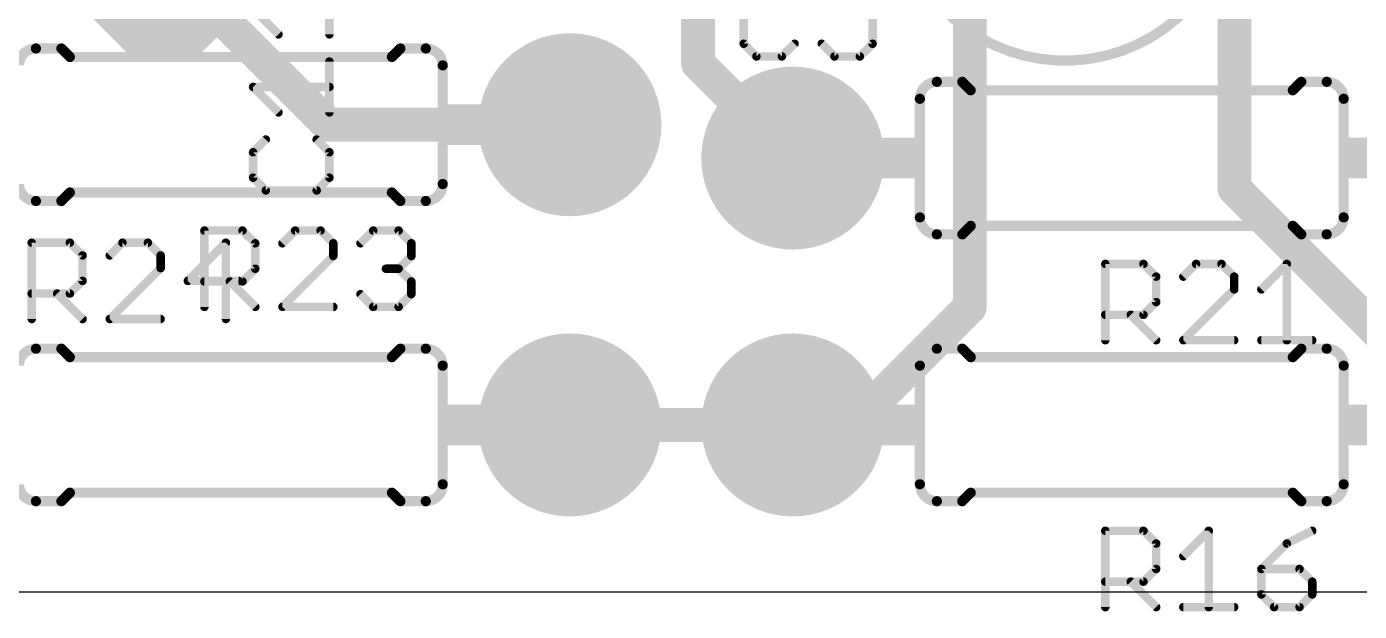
# Model space of a CAD drawing. Extents: x 0 to 70, y -10.8 to 60.8.
# Drawn here: x 34.94 to 54.91, y -0.29 to 8.47 of the extents above; entities that cross this region are included whole.
import ezdxf

# ---------------------------------------------------------------- set-up
doc = ezdxf.new("R2010")
doc.units = 0
for name, color, linetype in [('16', 175, 'CONTINUOUS'), ('17', 82, 'CONTINUOUS'), ('20', 7, 'CONTINUOUS'), ('21', 253, 'CONTINUOUS'), ('25', 253, 'CONTINUOUS'), ('29', 253, 'CONTINUOUS'), ('30', 253, 'CONTINUOUS')]:
    doc.layers.add(name, color=color, linetype=linetype)

# ---------------------------------------------------------------- blocks, each defined once
blk = doc.blocks.new('OCTAGONP')
at = {"const_width": 0.5}
blk.add_lwpolyline([(-0.25, -0.1036), (-0.25, 0.1036), (-0.1036, 0.25), (0.1036, 0.25), (0.25, 0.1036), (0.25, -0.1036), (0.1036, -0.25), (-0.1036, -0.25), (-0.25, -0.1036), (-0.25, 0.1036)], dxfattribs=at)
blk = doc.blocks.new('RECT')
blk.add_solid([(-0.5, -0.5), (0.5, -0.5), (-0.5, 0.5), (0.5, 0.5)])
blk = doc.blocks.new('ROUNDP')
at = {"const_width": 0.5}
blk.add_lwpolyline([(0, -0.25, 1), (0, 0.25, 1), (0, -0.25)], format="xyb", dxfattribs=at)

msp = doc.modelspace()

# ---------------------------------------------------------------- linework, layer by layer
at = {"layer": '16', "const_width": 0.508}
for points in [[(45, 7.92), (45, 16.46)], [(53.04, 6.04), (53.04, 10.5)], [(37, 9.46), (39.46, 7)], [(49.0728, 9.3872), (49.0728, 4.2672)], [(46.42, 6.5), (45, 7.92)], [(39.46, 7), (43.08, 7)], [(56.58, 2.5), (53.04, 6.04)], [(49.0728, 4.2672), (47.3056, 2.5)], [(46.42, 2.5), (43.08, 2.5)], [(47.3056, 2.5), (46.42, 2.5)]]:
    msp.add_lwpolyline(points, dxfattribs=at)
at = {"layer": '16', "const_width": 0.254}
for points in [[(45.0898, 8.0098, 1), (44.9102, 7.8302)], [(44.873, 7.92, 1), (45.127, 7.92)], [(39.46, 7.127, 1), (39.46, 6.873)], [(39.3702, 6.9102, 1), (39.5498, 7.0898)], [(43.08, 6.873, 1), (43.08, 7.127)], [(46.3302, 6.4102, 1), (46.5098, 6.5898)], [(53.1298, 6.1298, 1), (52.9502, 5.9502)], [(52.913, 6.04, 1), (53.167, 6.04)], [(48.9458, 4.2672, 1), (49.1998, 4.2672)], [(49.1626, 4.1774, 1), (48.983, 4.357)], [(43.08, 2.627, 1), (43.08, 2.373)], [(46.42, 2.627, 1), (46.42, 2.373)], [(46.42, 2.373, 1), (46.42, 2.627)], [(47.2158, 2.5898, 1), (47.3954, 2.4102)], [(47.3056, 2.373, 1), (47.3056, 2.627)]]:
    msp.add_lwpolyline(points, format="xyb", dxfattribs=at)
at = {"layer": '20'}
msp.add_line((0, 0), (70, 0), dxfattribs=at)
at = {"layer": '21'}
for points, const_width in [([(48.3443, 9.1568, 0.5551), (52.6557, 9.1568)], 0.1524), ([(35.079, 8.143, 0.4142), (34.825, 7.889)], 0.1524), ([(35.079, 8.1811, 1), (35.079, 8.1049)], 0.0762), ([(35.079, 8.1049, 1), (35.079, 8.1811)], 0.0762), ([(35.4869, 8.1699, 1), (35.4331, 8.1161)], 0.0762), ([(35.46, 8.1049, 1), (35.46, 8.1811)], 0.0762), ([(40.54, 8.1811, 1), (40.54, 8.1049)], 0.0762), ([(40.5669, 8.1161, 1), (40.5131, 8.1699)], 0.0762), ([(41.175, 7.889, 0.4142), (40.921, 8.143)], 0.1524), ([(40.921, 8.1811, 1), (40.921, 8.1049)], 0.0762), ([(40.921, 8.1049, 1), (40.921, 8.1811)], 0.0762), ([(35.587, 8.0541, 1), (35.587, 7.9779)], 0.0762), ([(35.5601, 7.9891, 1), (35.6139, 8.0429)], 0.0762), ([(40.3861, 8.0429, 1), (40.4399, 7.9891)], 0.0762), ([(40.413, 7.9779, 1), (40.413, 8.0541)], 0.0762), ([(41.2131, 7.889, 1), (41.1369, 7.889)], 0.0762), ([(41.1369, 7.889, 1), (41.2131, 7.889)], 0.0762), ([(48.579, 7.643, 0.4142), (48.325, 7.389)], 0.1524), ([(48.579, 7.6811, 1), (48.579, 7.6049)], 0.0762), ([(48.579, 7.6049, 1), (48.579, 7.6811)], 0.0762), ([(48.9869, 7.6699, 1), (48.9331, 7.6161)], 0.0762), ([(48.96, 7.6049, 1), (48.96, 7.6811)], 0.0762), ([(49.087, 7.5541, 1), (49.087, 7.4779)], 0.0762), ([(53.913, 7.4779, 1), (53.913, 7.5541)], 0.0762), ([(54.04, 7.6811, 1), (54.04, 7.6049)], 0.0762), ([(54.0669, 7.6161, 1), (54.0131, 7.6699)], 0.0762), ([(54.675, 7.389, 0.4142), (54.421, 7.643)], 0.1524), ([(54.421, 7.6811, 1), (54.421, 7.6049)], 0.0762), ([(54.421, 7.6049, 1), (54.421, 7.6811)], 0.0762), ([(48.3631, 7.389, 1), (48.2869, 7.389)], 0.0762), ([(48.2869, 7.389, 1), (48.3631, 7.389)], 0.0762), ([(49.0601, 7.4891, 1), (49.1139, 7.5429)], 0.0762), ([(53.8861, 7.5429, 1), (53.9399, 7.4891)], 0.0762), ([(54.7131, 7.389, 1), (54.6369, 7.389)], 0.0762), ([(54.6369, 7.389, 1), (54.7131, 7.389)], 0.0762), ([(34.825, 6.111, 0.4142), (35.079, 5.857)], 0.1524), ([(35.587, 6.0221, 1), (35.587, 5.9459)], 0.0762), ([(35.6139, 5.9571, 1), (35.5601, 6.0109)], 0.0762), ([(40.4399, 6.0109, 1), (40.3861, 5.9571)], 0.0762), ([(40.413, 5.9459, 1), (40.413, 6.0221)], 0.0762), ([(40.921, 5.857, 0.4142), (41.175, 6.111)], 0.1524), ([(41.2131, 6.111, 1), (41.1369, 6.111)], 0.0762), ([(41.1369, 6.111, 1), (41.2131, 6.111)], 0.0762), ([(35.079, 5.8951, 1), (35.079, 5.8189)], 0.0762), ([(35.079, 5.8189, 1), (35.079, 5.8951)], 0.0762), ([(35.4331, 5.8839, 1), (35.4869, 5.8301)], 0.0762), ([(35.46, 5.8189, 1), (35.46, 5.8951)], 0.0762), ([(40.54, 5.8951, 1), (40.54, 5.8189)], 0.0762), ([(40.5131, 5.8301, 1), (40.5669, 5.8839)], 0.0762), ([(40.921, 5.8951, 1), (40.921, 5.8189)], 0.0762), ([(40.921, 5.8189, 1), (40.921, 5.8951)], 0.0762), ([(48.325, 5.611, 0.4142), (48.579, 5.357)], 0.1524), ([(48.3631, 5.611, 1), (48.2869, 5.611)], 0.0762), ([(48.2869, 5.611, 1), (48.3631, 5.611)], 0.0762), ([(54.421, 5.357, 0.4142), (54.675, 5.611)], 0.1524), ([(54.7131, 5.611, 1), (54.6369, 5.611)], 0.0762), ([(54.6369, 5.611, 1), (54.7131, 5.611)], 0.0762), ([(48.579, 5.3951, 1), (48.579, 5.3189)], 0.0762), ([(48.579, 5.3189, 1), (48.579, 5.3951)], 0.0762), ([(48.9331, 5.3839, 1), (48.9869, 5.3301)], 0.0762), ([(48.96, 5.3189, 1), (48.96, 5.3951)], 0.0762), ([(49.087, 5.5221, 1), (49.087, 5.4459)], 0.0762), ([(49.1139, 5.4571, 1), (49.0601, 5.5109)], 0.0762), ([(53.9399, 5.5109, 1), (53.8861, 5.4571)], 0.0762), ([(53.913, 5.4459, 1), (53.913, 5.5221)], 0.0762), ([(54.04, 5.3951, 1), (54.04, 5.3189)], 0.0762), ([(54.0131, 5.3301, 1), (54.0669, 5.3839)], 0.0762), ([(54.421, 5.3951, 1), (54.421, 5.3189)], 0.0762), ([(54.421, 5.3189, 1), (54.421, 5.3951)], 0.0762), ([(35.079, 3.643, 0.4142), (34.825, 3.389)], 0.1524), ([(35.079, 3.6811, 1), (35.079, 3.6049)], 0.0762), ([(35.079, 3.6049, 1), (35.079, 3.6811)], 0.0762), ([(35.4869, 3.6699, 1), (35.4331, 3.6161)], 0.0762), ([(35.46, 3.6049, 1), (35.46, 3.6811)], 0.0762), ([(40.54, 3.6811, 1), (40.54, 3.6049)], 0.0762), ([(40.5669, 3.6161, 1), (40.5131, 3.6699)], 0.0762), ([(41.175, 3.389, 0.4142), (40.921, 3.643)], 0.1524), ([(40.921, 3.6811, 1), (40.921, 3.6049)], 0.0762), ([(40.921, 3.6049, 1), (40.921, 3.6811)], 0.0762), ([(48.579, 3.643, 0.4142), (48.325, 3.389)], 0.1524), ([(48.579, 3.6811, 1), (48.579, 3.6049)], 0.0762), ([(48.579, 3.6049, 1), (48.579, 3.6811)], 0.0762), ([(48.9869, 3.6699, 1), (48.9331, 3.6161)], 0.0762), ([(48.96, 3.6049, 1), (48.96, 3.6811)], 0.0762), ([(54.04, 3.6811, 1), (54.04, 3.6049)], 0.0762), ([(54.0669, 3.6161, 1), (54.0131, 3.6699)], 0.0762), ([(54.675, 3.389, 0.4142), (54.421, 3.643)], 0.1524), ([(54.421, 3.6811, 1), (54.421, 3.6049)], 0.0762), ([(54.421, 3.6049, 1), (54.421, 3.6811)], 0.0762), ([(35.587, 3.5541, 1), (35.587, 3.4779)], 0.0762), ([(35.5601, 3.4891, 1), (35.6139, 3.5429)], 0.0762), ([(40.3861, 3.5429, 1), (40.4399, 3.4891)], 0.0762), ([(40.413, 3.4779, 1), (40.413, 3.5541)], 0.0762), ([(41.2131, 3.389, 1), (41.1369, 3.389)], 0.0762), ([(41.1369, 3.389, 1), (41.2131, 3.389)], 0.0762), ([(48.3631, 3.389, 1), (48.2869, 3.389)], 0.0762), ([(48.2869, 3.389, 1), (48.3631, 3.389)], 0.0762), ([(49.087, 3.5541, 1), (49.087, 3.4779)], 0.0762), ([(49.0601, 3.4891, 1), (49.1139, 3.5429)], 0.0762), ([(53.8861, 3.5429, 1), (53.9399, 3.4891)], 0.0762), ([(53.913, 3.4779, 1), (53.913, 3.5541)], 0.0762), ([(54.7131, 3.389, 1), (54.6369, 3.389)], 0.0762), ([(54.6369, 3.389, 1), (54.7131, 3.389)], 0.0762), ([(34.825, 1.611, 0.4142), (35.079, 1.357)], 0.1524), ([(40.921, 1.357, 0.4142), (41.175, 1.611)], 0.1524), ([(41.2131, 1.611, 1), (41.1369, 1.611)], 0.0762), ([(41.1369, 1.611, 1), (41.2131, 1.611)], 0.0762), ([(48.325, 1.611, 0.4142), (48.579, 1.357)], 0.1524), ([(48.3631, 1.611, 1), (48.2869, 1.611)], 0.0762), ([(48.2869, 1.611, 1), (48.3631, 1.611)], 0.0762), ([(54.421, 1.357, 0.4142), (54.675, 1.611)], 0.1524), ([(54.7131, 1.611, 1), (54.6369, 1.611)], 0.0762), ([(54.6369, 1.611, 1), (54.7131, 1.611)], 0.0762), ([(35.079, 1.3951, 1), (35.079, 1.3189)], 0.0762), ([(35.079, 1.3189, 1), (35.079, 1.3951)], 0.0762), ([(35.4331, 1.3839, 1), (35.4869, 1.3301)], 0.0762), ([(35.46, 1.3189, 1), (35.46, 1.3951)], 0.0762), ([(35.587, 1.5221, 1), (35.587, 1.4459)], 0.0762), ([(35.6139, 1.4571, 1), (35.5601, 1.5109)], 0.0762), ([(40.4399, 1.5109, 1), (40.3861, 1.4571)], 0.0762), ([(40.413, 1.4459, 1), (40.413, 1.5221)], 0.0762), ([(40.54, 1.3951, 1), (40.54, 1.3189)], 0.0762), ([(40.5131, 1.3301, 1), (40.5669, 1.3839)], 0.0762), ([(40.921, 1.3951, 1), (40.921, 1.3189)], 0.0762), ([(40.921, 1.3189, 1), (40.921, 1.3951)], 0.0762), ([(48.579, 1.3951, 1), (48.579, 1.3189)], 0.0762), ([(48.579, 1.3189, 1), (48.579, 1.3951)], 0.0762), ([(48.9331, 1.3839, 1), (48.9869, 1.3301)], 0.0762), ([(48.96, 1.3189, 1), (48.96, 1.3951)], 0.0762), ([(49.087, 1.5221, 1), (49.087, 1.4459)], 0.0762), ([(49.1139, 1.4571, 1), (49.0601, 1.5109)], 0.0762), ([(53.9399, 1.5109, 1), (53.8861, 1.4571)], 0.0762), ([(53.913, 1.4459, 1), (53.913, 1.5221)], 0.0762), ([(54.04, 1.3951, 1), (54.04, 1.3189)], 0.0762), ([(54.0131, 1.3301, 1), (54.0669, 1.3839)], 0.0762), ([(54.421, 1.3951, 1), (54.421, 1.3189)], 0.0762), ([(54.421, 1.3189, 1), (54.421, 1.3951)], 0.0762)]:
    msp.add_lwpolyline(points, format="xyb", dxfattribs=dict(at, const_width=const_width))
at = {"layer": '21', "const_width": 0.1524}
for points in [[(35.079, 8.143), (35.46, 8.143)], [(35.587, 8.016), (35.46, 8.143)], [(40.413, 8.016), (40.54, 8.143)], [(40.921, 8.143), (40.54, 8.143)], [(35.587, 8.016), (40.413, 8.016)], [(41.175, 7.889), (41.175, 6.111)], [(48.579, 7.643), (48.96, 7.643)], [(49.087, 7.516), (48.96, 7.643)], [(49.087, 7.516), (53.913, 7.516)], [(53.913, 7.516), (54.04, 7.643)], [(54.421, 7.643), (54.04, 7.643)], [(48.325, 7.389), (48.325, 5.611)], [(54.675, 7.389), (54.675, 5.611)], [(35.587, 5.984), (35.46, 5.857)], [(35.587, 5.984), (40.413, 5.984)], [(40.413, 5.984), (40.54, 5.857)], [(35.079, 5.857), (35.46, 5.857)], [(40.921, 5.857), (40.54, 5.857)], [(48.579, 5.357), (48.96, 5.357)], [(49.087, 5.484), (48.96, 5.357)], [(49.087, 5.484), (53.913, 5.484)], [(53.913, 5.484), (54.04, 5.357)], [(54.421, 5.357), (54.04, 5.357)], [(35.079, 3.643), (35.46, 3.643)], [(35.587, 3.516), (35.46, 3.643)], [(40.413, 3.516), (40.54, 3.643)], [(40.921, 3.643), (40.54, 3.643)], [(48.579, 3.643), (48.96, 3.643)], [(49.087, 3.516), (48.96, 3.643)], [(53.913, 3.516), (54.04, 3.643)], [(54.421, 3.643), (54.04, 3.643)], [(40.413, 3.516), (35.587, 3.516)], [(41.175, 1.611), (41.175, 3.389)], [(48.325, 3.389), (48.325, 1.611)], [(49.087, 3.516), (53.913, 3.516)], [(54.675, 3.389), (54.675, 1.611)], [(35.079, 1.357), (35.46, 1.357)], [(35.587, 1.484), (35.46, 1.357)], [(40.413, 1.484), (35.587, 1.484)], [(40.413, 1.484), (40.54, 1.357)], [(40.921, 1.357), (40.54, 1.357)], [(48.579, 1.357), (48.96, 1.357)], [(49.087, 1.484), (48.96, 1.357)], [(49.087, 1.484), (53.913, 1.484)], [(53.913, 1.484), (54.04, 1.357)], [(54.421, 1.357), (54.04, 1.357)]]:
    msp.add_lwpolyline(points, dxfattribs=at)
at = {"layer": '25', "const_width": 0.127}
for points in [[(39.4765, 8.354), (39.4765, 9.1166)], [(45.6848, 8.9768), (45.6848, 8.2141)], [(47.6167, 8.2141), (47.6167, 8.9768)], [(38.7139, 8.354), (38.3326, 8.7353)], [(45.6848, 8.2141), (45.8754, 8.0235)], [(46.2567, 8.0235), (46.4474, 8.2141)], [(46.8541, 8.2141), (47.0447, 8.0235)], [(47.426, 8.0235), (47.6167, 8.2141)], [(39.4765, 7.1847), (39.4765, 7.9473)], [(45.8754, 8.0235), (46.2567, 8.0235)], [(47.0447, 8.0235), (47.426, 8.0235)], [(38.7139, 7.1847), (38.3326, 7.566)], [(38.3326, 7.566), (39.4765, 7.566)], [(38.5232, 6.778), (38.3326, 6.5873)], [(39.4765, 6.5873), (39.2859, 6.778)], [(38.3326, 6.5873), (38.3326, 6.206)], [(39.4765, 6.206), (39.4765, 6.5873)], [(38.3326, 6.206), (38.5232, 6.0154)], [(39.2859, 6.0154), (39.4765, 6.206)], [(38.5232, 6.0154), (39.2859, 6.0154)], [(37.6034, 4.2695), (37.6034, 5.4134)], [(37.6034, 5.4134), (38.1753, 5.4134)], [(38.1753, 5.4134), (38.366, 5.2228)], [(38.9633, 5.4134), (38.7727, 5.2228)], [(39.3446, 5.4134), (38.9633, 5.4134)], [(39.5353, 5.2228), (39.3446, 5.4134)], [(39.942, 5.2228), (40.1326, 5.4134)], [(40.1326, 5.4134), (40.5139, 5.4134)], [(40.5139, 5.4134), (40.7046, 5.2228)], [(35.0155, 4.0875), (35.0155, 5.2314)], [(35.0155, 5.2314), (35.5874, 5.2314)], [(35.5874, 5.2314), (35.7781, 5.0408)], [(36.3754, 5.2314), (36.1848, 5.0408)], [(36.7567, 5.2314), (36.3754, 5.2314)], [(36.9474, 5.0408), (36.7567, 5.2314)], [(37.926, 5.2314), (37.3541, 4.6594)], [(37.926, 4.0875), (37.926, 5.2314)], [(38.366, 5.2228), (38.366, 4.8414)], [(39.5353, 5.0321), (39.5353, 5.2228)], [(40.7046, 5.2228), (40.7046, 5.0321)], [(35.7781, 5.0408), (35.7781, 4.6594)], [(36.9474, 4.8501), (36.9474, 5.0408)], [(38.7727, 4.2695), (39.5353, 5.0321)], [(40.7046, 5.0321), (40.5139, 4.8414)], [(36.1848, 4.0875), (36.9474, 4.8501)], [(38.366, 4.8414), (38.1753, 4.6508)], [(40.5139, 4.8414), (40.3233, 4.8414)], [(40.5139, 4.8414), (40.7046, 4.6508)], [(51.1034, 3.7695), (51.1034, 4.9134)], [(51.1034, 4.9134), (51.6753, 4.9134)], [(51.6753, 4.9134), (51.866, 4.7228)], [(52.4633, 4.9134), (52.2727, 4.7228)], [(52.8446, 4.9134), (52.4633, 4.9134)], [(53.0353, 4.7228), (52.8446, 4.9134)], [(53.442, 4.5321), (53.8233, 4.9134)], [(53.8233, 4.9134), (53.8233, 3.7695)], [(35.7781, 4.6594), (35.5874, 4.4688)], [(37.3541, 4.6594), (38.1167, 4.6594)], [(38.1753, 4.6508), (37.6034, 4.6508)], [(37.9847, 4.6508), (38.366, 4.2695)], [(40.7046, 4.6508), (40.7046, 4.4601)], [(51.866, 4.7228), (51.866, 4.3414)], [(52.2727, 3.7695), (53.0353, 4.5321)], [(53.0353, 4.5321), (53.0353, 4.7228)], [(35.5874, 4.4688), (35.0155, 4.4688)], [(35.3968, 4.4688), (35.7781, 4.0875)], [(40.1326, 4.2695), (39.942, 4.4601)], [(40.7046, 4.4601), (40.5139, 4.2695)], [(51.866, 4.3414), (51.6753, 4.1508)], [(39.5353, 4.2695), (38.7727, 4.2695)], [(40.5139, 4.2695), (40.1326, 4.2695)], [(51.6753, 4.1508), (51.1034, 4.1508)], [(51.4847, 4.1508), (51.866, 3.7695)], [(36.9474, 4.0875), (36.1848, 4.0875)], [(53.0353, 3.7695), (52.2727, 3.7695)], [(53.442, 3.7695), (54.2046, 3.7695)], [(51.1034, -0.2305), (51.1034, 0.9134)], [(51.1034, 0.9134), (51.6753, 0.9134)], [(51.6753, 0.9134), (51.866, 0.7228)], [(52.2727, 0.5321), (52.654, 0.9134)], [(52.654, 0.9134), (52.654, -0.2305)], [(54.2046, 0.9134), (53.8233, 0.7228)], [(51.866, 0.7228), (51.866, 0.3414)], [(53.8233, 0.7228), (53.442, 0.3414)], [(51.866, 0.3414), (51.6753, 0.1508)], [(53.442, 0.3414), (53.442, -0.0399)], [(54.0139, 0.3414), (53.442, 0.3414)], [(54.2046, 0.1508), (54.0139, 0.3414)], [(51.6753, 0.1508), (51.1034, 0.1508)], [(51.4847, 0.1508), (51.866, -0.2305)], [(54.2046, -0.0399), (54.2046, 0.1508)], [(53.442, -0.0399), (53.6326, -0.2305)], [(54.0139, -0.2305), (54.2046, -0.0399)], [(52.2727, -0.2305), (53.0353, -0.2305)], [(53.6326, -0.2305), (54.0139, -0.2305)]]:
    msp.add_lwpolyline(points, dxfattribs=at)
at = {"layer": '25', "const_width": 0.0635}
for points in [[(38.6914, 8.3315, 1), (38.7364, 8.3765)], [(39.4447, 8.354, 1), (39.5083, 8.354)], [(45.7073, 8.2366, 1), (45.6623, 8.1916)], [(45.6531, 8.2141, 1), (45.7166, 8.2141)], [(46.4698, 8.1916, 1), (46.425, 8.2366)], [(46.8766, 8.2366, 1), (46.8316, 8.1916)], [(47.5849, 8.2141, 1), (47.6485, 8.2141)], [(47.6391, 8.1916, 1), (47.5943, 8.2366)], [(39.5083, 7.9473, 1), (39.4447, 7.9473)], [(45.8754, 8.0553, 1), (45.8754, 7.9918)], [(45.8529, 8.001, 1), (45.8979, 8.046)], [(46.2343, 8.046, 1), (46.2791, 8.001)], [(46.2567, 7.9918, 1), (46.2567, 8.0553)], [(47.0447, 8.0553, 1), (47.0447, 7.9918)], [(47.0222, 8.001, 1), (47.0672, 8.046)], [(47.4036, 8.046, 1), (47.4484, 8.001)], [(47.426, 7.9918, 1), (47.426, 8.0553)], [(38.3551, 7.5885, 1), (38.3101, 7.5435)], [(38.3326, 7.5978, 1), (38.3326, 7.5343)], [(39.4765, 7.5343, 1), (39.4765, 7.5978)], [(38.6914, 7.1622, 1), (38.7364, 7.2072)], [(39.4447, 7.1847, 1), (39.5083, 7.1847)], [(38.5457, 6.7556, 1), (38.5007, 6.8004)], [(39.3084, 6.8004, 1), (39.2634, 6.7556)], [(38.3644, 6.5873, 1), (38.3008, 6.5873)], [(38.3101, 6.6097, 1), (38.3551, 6.5649)], [(39.5083, 6.5873, 1), (39.4447, 6.5873)], [(39.454, 6.5649, 1), (39.499, 6.6097)], [(38.3551, 6.2285, 1), (38.3101, 6.1835)], [(38.3008, 6.206, 1), (38.3644, 6.206)], [(39.4447, 6.206, 1), (39.5083, 6.206)], [(39.499, 6.1835, 1), (39.454, 6.2285)], [(38.5232, 6.0472, 1), (38.5232, 5.9837)], [(38.5007, 5.9929, 1), (38.5457, 6.0379)], [(39.2634, 6.0379, 1), (39.3084, 5.9929)], [(39.2859, 5.9837, 1), (39.2859, 6.0472)], [(37.6352, 5.4134, 1), (37.5716, 5.4134)], [(37.6034, 5.4451, 1), (37.6034, 5.3817)], [(38.1977, 5.4359, 1), (38.1529, 5.3909)], [(38.1753, 5.3817, 1), (38.1753, 5.4451)], [(38.9633, 5.4451, 1), (38.9633, 5.3817)], [(38.9858, 5.3909, 1), (38.9408, 5.4359)], [(39.367, 5.4359, 1), (39.3222, 5.3909)], [(39.3446, 5.3817, 1), (39.3446, 5.4451)], [(40.1326, 5.4451, 1), (40.1326, 5.3817)], [(40.1551, 5.3909, 1), (40.1101, 5.4359)], [(40.5363, 5.4359, 1), (40.4915, 5.3909)], [(40.5139, 5.3817, 1), (40.5139, 5.4451)], [(35.0473, 5.2314, 1), (34.9838, 5.2314)], [(35.0155, 5.2631, 1), (35.0155, 5.1997)], [(35.6098, 5.2539, 1), (35.565, 5.2089)], [(35.5874, 5.1997, 1), (35.5874, 5.2631)], [(36.3754, 5.2631, 1), (36.3754, 5.1997)], [(36.3979, 5.2089, 1), (36.3529, 5.2539)], [(36.7791, 5.2539, 1), (36.7343, 5.2089)], [(36.7567, 5.1997, 1), (36.7567, 5.2631)], [(37.9578, 5.2314, 1), (37.8942, 5.2314)], [(37.9485, 5.209, 1), (37.9035, 5.2538)], [(38.3978, 5.2228, 1), (38.3342, 5.2228)], [(38.3436, 5.2003, 1), (38.3884, 5.2453)], [(38.7502, 5.2453, 1), (38.7952, 5.2003)], [(39.5671, 5.2228, 1), (39.5035, 5.2228)], [(39.5129, 5.2003, 1), (39.5577, 5.2453)], [(39.9195, 5.2453, 1), (39.9645, 5.2003)], [(40.7364, 5.2228, 1), (40.6728, 5.2228)], [(40.6822, 5.2003, 1), (40.727, 5.2453)], [(35.8099, 5.0408, 1), (35.7463, 5.0408)], [(35.7557, 5.0183, 1), (35.8005, 5.0633)], [(36.1623, 5.0633, 1), (36.2073, 5.0183)], [(36.9792, 5.0408, 1), (36.9156, 5.0408)], [(36.925, 5.0183, 1), (36.9698, 5.0633)], [(39.5035, 5.0321, 1), (39.5671, 5.0321)], [(39.5578, 5.0096, 1), (39.5128, 5.0546)], [(40.6728, 5.0321, 1), (40.7364, 5.0321)], [(40.7271, 5.0096, 1), (40.6821, 5.0546)], [(36.9156, 4.8501, 1), (36.9792, 4.8501)], [(36.9699, 4.8276, 1), (36.9249, 4.8726)], [(38.3342, 4.8414, 1), (38.3978, 4.8414)], [(38.3884, 4.8189, 1), (38.3436, 4.8639)], [(40.3233, 4.8731, 1), (40.3233, 4.8097)], [(40.4914, 4.8639, 1), (40.5364, 4.8189)], [(40.5363, 4.8639, 1), (40.4915, 4.8189)], [(40.5139, 4.8097, 1), (40.5139, 4.8731)], [(51.1352, 4.9134, 1), (51.0716, 4.9134)], [(51.1034, 4.9451, 1), (51.1034, 4.8817)], [(51.6977, 4.9359, 1), (51.6529, 4.8909)], [(51.6753, 4.8817, 1), (51.6753, 4.9451)], [(52.4633, 4.9451, 1), (52.4633, 4.8817)], [(52.4858, 4.8909, 1), (52.4408, 4.9359)], [(52.867, 4.9359, 1), (52.8222, 4.8909)], [(52.8446, 4.8817, 1), (52.8446, 4.9451)], [(53.8551, 4.9134, 1), (53.7916, 4.9134)], [(53.8458, 4.8909, 1), (53.8008, 4.9359)], [(35.7463, 4.6594, 1), (35.8099, 4.6594)], [(35.8005, 4.6369, 1), (35.7557, 4.6819)], [(37.3541, 4.6912, 1), (37.3541, 4.6277)], [(37.3316, 4.6818, 1), (37.3766, 4.637)], [(37.6034, 4.6825, 1), (37.6034, 4.6191)], [(38.0072, 4.6733, 1), (37.9622, 4.6283)], [(38.1167, 4.6277, 1), (38.1167, 4.6912)], [(38.1529, 4.6733, 1), (38.1977, 4.6283)], [(38.1753, 4.6191, 1), (38.1753, 4.6825)], [(40.7364, 4.6508, 1), (40.6728, 4.6508)], [(40.6822, 4.6283, 1), (40.727, 4.6733)], [(51.8978, 4.7228, 1), (51.8342, 4.7228)], [(51.8436, 4.7003, 1), (51.8884, 4.7453)], [(52.2502, 4.7453, 1), (52.2952, 4.7003)], [(53.0671, 4.7228, 1), (53.0035, 4.7228)], [(53.0578, 4.5096, 1), (53.0128, 4.5546)], [(53.0129, 4.7003, 1), (53.0577, 4.7453)], [(35.0155, 4.5005, 1), (35.0155, 4.4371)], [(35.4193, 4.4913, 1), (35.3743, 4.4463)], [(35.565, 4.4913, 1), (35.6098, 4.4463)], [(35.5874, 4.4371, 1), (35.5874, 4.5005)], [(39.9645, 4.4826, 1), (39.9195, 4.4376)], [(40.6728, 4.4601, 1), (40.7364, 4.4601)], [(40.727, 4.4376, 1), (40.6822, 4.4826)], [(51.8884, 4.3189, 1), (51.8436, 4.3639)], [(53.0035, 4.5321, 1), (53.0671, 4.5321)], [(53.4195, 4.5546, 1), (53.4645, 4.5096)], [(37.5716, 4.2695, 1), (37.6352, 4.2695)], [(38.3435, 4.247, 1), (38.3885, 4.292)], [(38.7502, 4.292, 1), (38.7952, 4.247)], [(38.7727, 4.3012, 1), (38.7727, 4.2378)], [(39.5353, 4.2378, 1), (39.5353, 4.3012)], [(40.1326, 4.3012, 1), (40.1326, 4.2378)], [(40.1101, 4.247, 1), (40.1551, 4.292)], [(40.4915, 4.292, 1), (40.5363, 4.247)], [(40.5139, 4.2378, 1), (40.5139, 4.3012)], [(51.1034, 4.1825, 1), (51.1034, 4.1191)], [(51.5072, 4.1733, 1), (51.4622, 4.1283)], [(51.6529, 4.1733, 1), (51.6977, 4.1283)], [(51.6753, 4.1191, 1), (51.6753, 4.1825)], [(51.8342, 4.3414, 1), (51.8978, 4.3414)], [(34.9838, 4.0875, 1), (35.0473, 4.0875)], [(35.7556, 4.065, 1), (35.8006, 4.11)], [(36.1623, 4.11, 1), (36.2073, 4.065)], [(36.1848, 4.1193, 1), (36.1848, 4.0558)], [(36.9474, 4.0558, 1), (36.9474, 4.1193)], [(37.8942, 4.0875, 1), (37.9578, 4.0875)], [(51.0716, 3.7695, 1), (51.1352, 3.7695)], [(51.8435, 3.747, 1), (51.8885, 3.792)], [(52.2502, 3.792, 1), (52.2952, 3.747)], [(52.2727, 3.8013, 1), (52.2727, 3.7378)], [(53.0353, 3.7378, 1), (53.0353, 3.8013)], [(53.442, 3.8013, 1), (53.442, 3.7378)], [(53.7916, 3.7695, 1), (53.8551, 3.7695)], [(54.2046, 3.7378, 1), (54.2046, 3.8013)], [(51.1352, 0.9134, 1), (51.0716, 0.9134)], [(51.1034, 0.9451, 1), (51.1034, 0.8817)], [(51.6977, 0.9359, 1), (51.6529, 0.8909)], [(51.6753, 0.8817, 1), (51.6753, 0.9451)], [(52.6858, 0.9134, 1), (52.6223, 0.9134)], [(52.6765, 0.8909, 1), (52.6315, 0.9359)], [(54.2188, 0.885, 1), (54.1904, 0.9418)], [(51.8978, 0.7228, 1), (51.8342, 0.7228)], [(51.8436, 0.7003, 1), (51.8884, 0.7453)], [(53.8091, 0.7512, 1), (53.8375, 0.6944)], [(53.8458, 0.7004, 1), (53.8008, 0.7452)], [(51.8884, 0.3189, 1), (51.8436, 0.3639)], [(52.2502, 0.5546, 1), (52.2952, 0.5096)], [(53.4738, 0.3414, 1), (53.4102, 0.3414)], [(53.442, 0.3732, 1), (53.442, 0.3097)], [(54.0363, 0.3639, 1), (53.9915, 0.3189)], [(54.0139, 0.3097, 1), (54.0139, 0.3732)], [(51.1034, 0.1826, 1), (51.1034, 0.1191)], [(51.5072, 0.1733, 1), (51.4622, 0.1283)], [(51.6529, 0.1733, 1), (51.6977, 0.1283)], [(51.6753, 0.1191, 1), (51.6753, 0.1826)], [(51.8342, 0.3414, 1), (51.8978, 0.3414)], [(53.4195, 0.3638, 1), (53.4645, 0.319)], [(54.2364, 0.1508, 1), (54.1728, 0.1508)], [(54.1822, 0.1283, 1), (54.227, 0.1733)], [(53.4645, -0.0174, 1), (53.4195, -0.0624)], [(54.227, -0.0624, 1), (54.1822, -0.0174)], [(51.0716, -0.2305, 1), (51.1352, -0.2305)], [(51.8435, -0.253, 1), (51.8885, -0.208)], [(52.2727, -0.1988, 1), (52.2727, -0.2622)], [(52.6223, -0.2305, 1), (52.6858, -0.2305)], [(53.0353, -0.2622, 1), (53.0353, -0.1988)], [(53.4102, -0.0399, 1), (53.4738, -0.0399)], [(53.6326, -0.1988, 1), (53.6326, -0.2622)], [(53.6101, -0.253, 1), (53.6551, -0.208)], [(53.9915, -0.208, 1), (54.0363, -0.253)], [(54.0139, -0.2622, 1), (54.0139, -0.1988)], [(54.1728, -0.0399, 1), (54.2364, -0.0399)]]:
    msp.add_lwpolyline(points, format="xyb", dxfattribs=at)

# ---------------------------------------------------------------- block references
at = {"layer": '17', "xscale": 2.54, "yscale": 2.54}
for name, p, rotation in [('OCTAGONP', (37, 9.46), 270), ('OCTAGONP', (37, 9.46), 270), ('ROUNDP', (43.08, 7), 180), ('ROUNDP', (43.08, 7), 180), ('ROUNDP', (46.42, 6.5), 180), ('ROUNDP', (46.42, 6.5), 180), ('ROUNDP', (46.42, 2.5), 180), ('ROUNDP', (46.42, 2.5), 180)]:
    msp.add_blockref(name, p, dxfattribs=dict(at, rotation=rotation))
msp.add_blockref('ROUNDP', (43.08, 2.5), dxfattribs=at)
msp.add_blockref('ROUNDP', (43.08, 2.5), dxfattribs=at)
at = {"layer": '21', "xscale": 0.8636, "yscale": 0.6096, "rotation": 180}
for p in [(41.6068, 7), (47.8932, 6.5), (55.1068, 6.5), (47.8932, 2.5), (55.1068, 2.5)]:
    msp.add_blockref('RECT', p, dxfattribs=at)
at = {"layer": '21', "xscale": 0.8636, "yscale": 0.6096}
msp.add_blockref('RECT', (41.6068, 2.5), dxfattribs=at)
at = {"layer": '29', "xscale": 2.7432, "yscale": 2.7432}
for name, p, rotation in [('OCTAGONP', (37, 9.46), 270), ('ROUNDP', (43.08, 7), 180), ('ROUNDP', (46.42, 6.5), 180), ('ROUNDP', (46.42, 2.5), 180)]:
    msp.add_blockref(name, p, dxfattribs=dict(at, rotation=rotation))
msp.add_blockref('ROUNDP', (43.08, 2.5), dxfattribs=at)
at = {"layer": '30', "xscale": 2.7432, "yscale": 2.7432}
for name, p, rotation in [('OCTAGONP', (37, 9.46), 270), ('ROUNDP', (43.08, 7), 180), ('ROUNDP', (46.42, 6.5), 180), ('ROUNDP', (46.42, 2.5), 180)]:
    msp.add_blockref(name, p, dxfattribs=dict(at, rotation=rotation))
msp.add_blockref('ROUNDP', (43.08, 2.5), dxfattribs=at)

doc.saveas('drawing.dxf')
